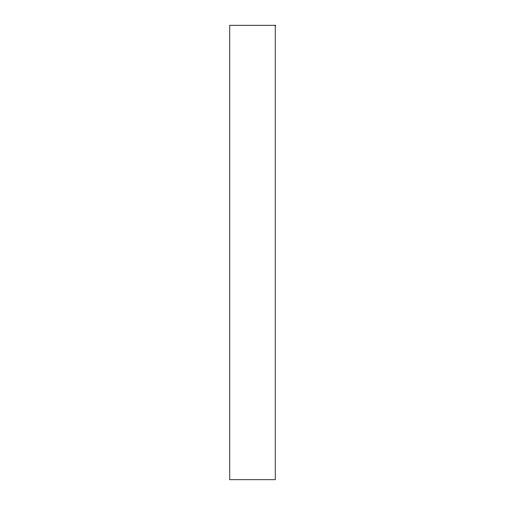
<?xml version="1.0" encoding="UTF-8"?>
<svg xmlns="http://www.w3.org/2000/svg" width="505" height="505" viewBox="0 0 505 505"><rect width="100%" height="100%" fill="white"/><g stroke="black" fill="none" stroke-linecap="round" stroke-linejoin="round"><path stroke-width="0.76" d="M275.225 25.25L229.775 25.25L229.775 479.75L275.225 479.75L275.225 25.25"/></g></svg>
